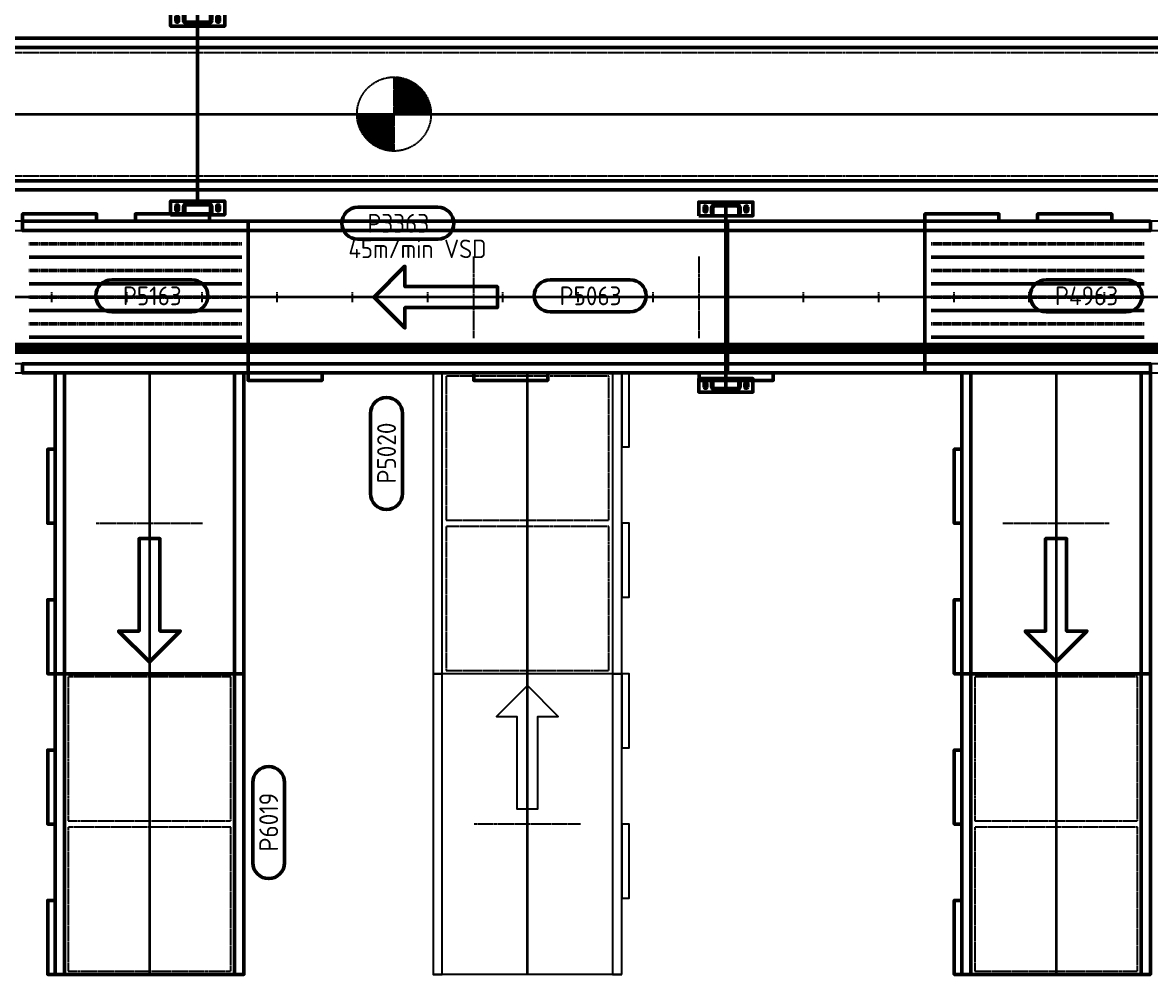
# Model space of a CAD drawing. Header units: millimetres. Extents: x 0 to 461941, y -159644 to 4828.
# Drawn here: x 214888 to 219460, y -42245 to -38386 of the extents above; entities that cross this region are included whole.
import ezdxf
from ezdxf.enums import TextEntityAlignment as Align

# ---------------------------------------------------------------- set-up
doc = ezdxf.new("R2010")
doc.units = ezdxf.units.MM
for name, pattern in [('Xref Conv Decant Empty Tote$0$AM_ISO02W050', [7.5, 6, -1.5]), ('Xref Conv Decant In$0$AM_ISO02W050', [7.5, 6, -1.5]), ('Xref Conv Decant In$0$AM_ISO08W050', [18, 12, -1.5, 3, -1.5]), ('Xref Conv Decant In$0$AM_ISO08W050x2', [9, 6, -0.75, 1.5, -0.75]), ('Xref Conv Decant In$0$CENTER', [7, 4, -1, 1, -1]), ('Xref Conv Decant Product Tote$0$AM_ISO02W050', [7.5, 6, -1.5]), ('Xref Conv Decant Product Tote$0$AM_ISO08W050', [18, 12, -1.5, 3, -1.5])]:
    doc.linetypes.add(name, pattern=pattern)
for name, color, linetype in [('AM_BOR', 4, 'Continuous'), ('Xref Conv Decant Empty Tote$0$Conv - Empty Tote', 35, 'Continuous'), ('Xref Conv Decant Empty Tote$0$Conveyor Detail', 150, 'Continuous'), ('Xref Conv Decant Empty Tote$0$P_Number2', 4, 'Continuous'), ('Xref Conv Decant In$0$Conveyor Detail', 150, 'Continuous'), ('Xref Conv Decant In$0$P_Number1', 4, 'Continuous')]:
    doc.layers.add(name, color=color, linetype=linetype)
for name, color, linetype, lineweight in [('Xref Conv Decant Empty Tote$0$Cont 2.5', 7, 'Continuous', 50), ('Xref Conv Decant Empty Tote$0$Conveyor Centreline', 2, 'Continuous', 35), ('Xref Conv Decant Empty Tote$0$Hidden', 9, 'Xref Conv Decant Empty Tote$0$AM_ISO02W050', 25), ('Xref Conv Decant Empty Tote$0$Text', 40, 'Continuous', 35), ('Xref Conv Decant In$0$Center', 7, 'Xref Conv Decant In$0$AM_ISO08W050', 50), ('Xref Conv Decant In$0$Cont 2.5', 7, 'Continuous', 50), ('Xref Conv Decant In$0$Conv Decant In Out', 5, 'Continuous', 50), ('Xref Conv Decant In$0$Conveyor Centreline', 2, 'Continuous', 35), ('Xref Conv Decant In$0$Hidden', 9, 'Xref Conv Decant In$0$AM_ISO02W050', 25), ('Xref Conv Decant In$0$Text', 40, 'Continuous', 35), ('Xref Conv Decant Product Tote$0$Cont 2.5', 7, 'Continuous', 50), ('Xref Conv Decant Product Tote$0$Conv- Product decant', 3, 'Continuous', 50), ('Xref Conv Decant Product Tote$0$Conveyor Centreline', 2, 'Continuous', 35), ('Xref Conv Decant Product Tote$0$Conveyor Speeds', 8, 'Xref Conv Decant Product Tote$0$AM_ISO08W050', 25), ('Xref Conv Decant Product Tote$0$Hidden', 9, 'Xref Conv Decant Product Tote$0$AM_ISO02W050', 25), ('Xref Conv Decant Product Tote$0$P_Number', 4, 'Continuous', 50), ('Xref Conv Decant Product Tote$0$Text', 40, 'Continuous', 35)]:
    doc.layers.add(name, color=color, linetype=linetype, lineweight=lineweight)
doc.styles.add('Xref Conv Decant Empty Tote$0$STANDARD', font='ISOCP.SHX')
doc.styles.add('Xref Conv Decant In$0$STANDARD', font='ISOCP.SHX')
doc.styles.add('Xref Conv Decant Product Tote$0$STANDARD', font='ISOCP.SHX')

# ---------------------------------------------------------------- blocks, each defined once
blk = doc.blocks.new('*U154')
blk.add_line((-307.5, 14630.4), (307.5, 14630.4))
for points in [[(-307.5, 0), (-307.5, 43891.2), (-270, 43891.2), (-270, 0)], [(270, 0), (270, 43891.2), (307.5, 43891.2), (307.5, 0)]]:
    blk.add_lwpolyline(points, close=True)
at = {"layer": 'Xref Conv Decant Empty Tote$0$Conveyor Centreline'}
blk.add_lwpolyline([(0, 0), (0, 43891.2)], dxfattribs=at)
at = {"layer": 'Xref Conv Decant Empty Tote$0$Conveyor Detail', "const_width": 45}
blk.add_lwpolyline([(207.5, 0), (207.5, 43891.2)], dxfattribs=at)
at = {"layer": 'Xref Conv Decant Empty Tote$0$Hidden'}
for p, q in [((-20, 17373.6), (20, 17373.6)), ((-20, 17068.8), (20, 17068.8)), ((-20, 16764), (20, 16764)), ((-20, 16459.2), (20, 16459.2)), ((-20, 16154.4), (20, 16154.4)), ((-20, 15849.6), (20, 15849.6)), ((-20, 15544.8), (20, 15544.8)), ((-20, 15240), (20, 15240)), ((-20, 14935.2), (20, 14935.2)), ((-20, 14630.4), (20, 14630.4)), ((-20, 14325.6), (20, 14325.6)), ((-20, 14020.8), (20, 14020.8)), ((-20, 13716), (20, 13716)), ((-20, 13411.2), (20, 13411.2)), ((-20, 13106.4), (20, 13106.4))]:
    blk.add_line(p, q, dxfattribs=at)
blk = doc.blocks.new('Xref Conv Decant Empty Tote$0$Pno2')
at = {"layer": 'Xref Conv Decant Empty Tote$0$Cont 2.5', "lineweight": 50}
blk.add_lwpolyline([(-6.47, 2.55), (6.32, 2.55, -1), (6.32, -2.54), (-6.47, -2.54, -1)], format="xyb", close=True, dxfattribs=at)
at = {"layer": 'Xref Conv Decant Empty Tote$0$Text', "color": 7, "style": 'Xref Conv Decant Empty Tote$0$STANDARD'}
blk.add_attdef('PNO', text='', height=3, dxfattribs=at).set_placement((0, 0), align=Align.MIDDLE)
blk = doc.blocks.new('*U166')
for p, q in [((0, -382.5), (0, 382.5)), ((1219.2, -382.5), (1219.2, 382.5))]:
    blk.add_line(p, q)
for points in [[(0, 345), (1219.2, 345), (1219.2, 382.5), (0, 382.5)], [(0, -382.5), (1219.2, -382.5), (1219.2, -345), (0, -345)], [(609.6, -382.5), (309.6, -382.5), (309.6, -412.5), (609.6, -412.5)], [(1219.2, -382.5), (919.2, -382.5), (919.2, -412.5), (1219.2, -412.5)]]:
    blk.add_lwpolyline(points, close=True)
at = {"layer": 'Xref Conv Decant Empty Tote$0$Conveyor Centreline'}
blk.add_lwpolyline([(0, 0), (1219.2, 0)], dxfattribs=at)
at = {"layer": 'Xref Conv Decant Empty Tote$0$Hidden'}
for points in [[(13.1, -330), (596.5, -330), (596.5, 330), (13.1, 330)], [(622.7, -330), (1206.1, -330), (1206.1, 330), (622.7, 330)]]:
    blk.add_lwpolyline(points, close=True, dxfattribs=at)
blk = doc.blocks.new('*U165')
for p, q in [((-1219.2, -382.5), (-1219.2, 382.5)), ((0, -382.5), (0, 382.5))]:
    blk.add_line(p, q)
for points in [[(0, 345), (-1219.2, 345), (-1219.2, 382.5), (0, 382.5)], [(0, -382.5), (-1219.2, -382.5), (-1219.2, -345), (0, -345)], [(-1219.2, -382.5), (-919.2, -382.5), (-919.2, -412.5), (-1219.2, -412.5)], [(-609.6, -382.5), (-309.6, -382.5), (-309.6, -412.5), (-609.6, -412.5)]]:
    blk.add_lwpolyline(points, close=True)
at = {"layer": 'Xref Conv Decant Empty Tote$0$Conveyor Centreline'}
blk.add_lwpolyline([(0, 0), (-1219.2, 0)], dxfattribs=at)
at = {"layer": 'Xref Conv Decant Empty Tote$0$Hidden'}
for p, q in [((-609.6, -215.5), (-609.6, 215.5)), ((0, -215.5), (0, 215.5))]:
    blk.add_line(p, q, dxfattribs=at)
blk = doc.blocks.new('*U145')
at = {"color": 0, "linetype": 'Continuous'}
blk.add_lwpolyline([(0, 0), (125, 125), (125, 42.5), (500, 42.5), (500, -42.5), (125, -42.5), (125, -125)], close=True, dxfattribs=at)
blk = doc.blocks.new('Xref Conv Decant Empty Tote')
at = {"layer": 'Xref Conv Decant Empty Tote$0$Conv - Empty Tote', "xscale": -1, "rotation": 90}
for name, p in [('*U154', (232378.2, -39499.1)), ('*U165', (216934.3, -42245)), ('*U145', (216934.3, -41073.7))]:
    blk.add_blockref(name, p, dxfattribs=at)
at = {"layer": 'Xref Conv Decant Empty Tote$0$Conv - Empty Tote', "rotation": 90}
blk.add_blockref('*U166', (216934.3, -41025.8), dxfattribs=at)
at = {"layer": 'Xref Conv Decant Empty Tote$0$P_Number2', "xscale": 25.4, "yscale": 25.4, "zscale": 25.4, "rotation": 90}
blk.add_blockref('Xref Conv Decant Empty Tote$0$Pno2', (216363.2, -40131.2), dxfattribs=at).add_auto_attribs({'PNO': 'P5020'})
blk = doc.blocks.new('*U300')
for points in [[(0, 307.5), (27043.3, 307.5), (27043.3, 270), (0, 270)], [(0, -270), (27043.3, -270), (27043.3, -307.5), (0, -307.5)]]:
    blk.add_lwpolyline(points, close=True)
at = {"layer": 'Xref Conv Decant Product Tote$0$Conveyor Centreline'}
blk.add_lwpolyline([(0, 0), (27043.3, 0)], dxfattribs=at)
at = {"layer": 'Xref Conv Decant Product Tote$0$Hidden'}
for p, q in [((17.5, 250), (27025.8, 250)), ((17.5, -250), (27025.8, -250))]:
    blk.add_line(p, q, dxfattribs=at)
at = {"layer": 'Xref Conv Decant Product Tote$0$Hidden', "const_width": 150}
for points in [[(21682.6, 75, -0.414214), (21757.6, 0, -0.414213)], [(21682.6, -75, -0.414214), (21607.6, 0, -0.414213)]]:
    blk.add_lwpolyline(points, format="xyb", dxfattribs=at)
at = {"layer": 'Xref Conv Decant Product Tote$0$Hidden'}
for points in [[(21682.6, 150), (21682.6, 0)], [(21682.6, 0), (21532.6, 0)], [(21832.6, 0), (21682.6, 0)], [(21682.6, 0), (21682.6, -150)]]:
    blk.add_lwpolyline(points, dxfattribs=at)
blk.add_circle((21682.6, 0), 150, dxfattribs=at)
blk = doc.blocks.new('Xref Conv Decant Product Tote$0$Pno2')
at = {"layer": 'Xref Conv Decant Product Tote$0$Cont 2.5', "lineweight": 50}
blk.add_lwpolyline([(-6.47, 2.55), (6.32, 2.55, -1), (6.32, -2.54), (-6.47, -2.54, -1)], format="xyb", close=True, dxfattribs=at)
at = {"layer": 'Xref Conv Decant Product Tote$0$Text', "color": 7, "style": 'Xref Conv Decant Product Tote$0$STANDARD'}
blk.add_attdef('PNO', text='', height=3, dxfattribs=at).set_placement((0, 0), align=Align.MIDDLE)
blk = doc.blocks.new('Xref Conv Decant Product Tote$0$SLOT BPLATE')
blk.add_lwpolyline([(-5.5, -7, 1), (5.5, -7), (5.5, 7, 1), (-5.5, 7)], format="xyb", close=True)
blk = doc.blocks.new('Xref Conv Decant Product Tote$0$BASE PLATE - TV')
blk.add_lwpolyline([(-110, 42.5), (110, 42.5), (110, -12.5), (-110, -12.5)], close=True)
blk.add_blockref('Xref Conv Decant Product Tote$0$SLOT BPLATE', (-83, 15))
at = {"xscale": -1}
blk.add_blockref('Xref Conv Decant Product Tote$0$SLOT BPLATE', (83, 15), dxfattribs=at)
blk = doc.blocks.new('Xref Conv Decant Product Tote$0$CHANNEL 115W- TV')
blk.add_lwpolyline([(57.5, 12.5, -0.414214), (45, 0), (-45, 0, -0.414214), (-57.5, 12.5), (-57.5, 35), (-52.5, 35), (-52.5, 12.5, 0.414214), (-45, 5), (45, 5, 0.414214), (52.5, 12.5), (52.5, 35), (57.5, 35)], format="xyb", close=True)
at = {"layer": 'Xref Conv Decant Product Tote$0$Hidden'}
for p, q in [((-27.5, 5), (-27.5, 0)), ((27.5, 5), (27.5, 0))]:
    blk.add_line(p, q, dxfattribs=at)
blk = doc.blocks.new('Xref Conv Decant Product Tote$0$STAND WMNT - TV')
for name, p in [('Xref Conv Decant Product Tote$0$BASE PLATE - TV', (0, 2.5)), ('Xref Conv Decant Product Tote$0$CHANNEL 115W- TV', (0, 0))]:
    blk.add_blockref(name, p)
blk = doc.blocks.new('*U382')
blk.add_line((5, 0), (745, 0))
at = {"rotation": 270}
blk.add_blockref('Xref Conv Decant Product Tote$0$STAND WMNT - TV', (0, 0), dxfattribs=at)
at = {"xscale": -1, "rotation": 90}
blk.add_blockref('Xref Conv Decant Product Tote$0$STAND WMNT - TV', (750, 0), dxfattribs=at)
blk = doc.blocks.new('Xref Conv Decant Product Tote$0$A$C3C53791A')
blk.add_line((110, 775), (110, 45))
at = {"rotation": 90}
blk.add_blockref('*U382', (110, 775), dxfattribs=at)
at = {"xscale": -1, "rotation": 180}
blk.add_blockref('Xref Conv Decant Product Tote$0$STAND WMNT - TV', (110, 45), dxfattribs=at)
blk = doc.blocks.new('Xref Conv Decant Product Tote')
at = {"layer": 'Xref Conv Decant Product Tote$0$Conv- Product decant'}
for name, p in [('Xref Conv Decant Product Tote$0$A$C3C53791A', (215487.5, -39165.1)), ('*U300', (194710.8, -38757.1))]:
    blk.add_blockref(name, p, dxfattribs=at)
at = {"layer": 'Xref Conv Decant Product Tote$0$P_Number', "xscale": 25.4, "yscale": 25.4, "zscale": 25.4}
blk.add_blockref('Xref Conv Decant Product Tote$0$Pno2', (216410.9, -39199.9), dxfattribs=at).add_auto_attribs({'PNO': 'P3363'})
at = {"layer": 'Xref Conv Decant Product Tote$0$Conveyor Speeds', "insert": (216208.6, -39266), "char_height": 75, "attachment_point": 1, "style": 'Xref Conv Decant Product Tote$0$STANDARD'}
blk.add_mtext_dynamic_manual_height_columns('45m/min VSD', width=1630.752, gutter_width=11.4, heights=[0], dxfattribs=at)
blk = doc.blocks.new('*U424')
at = {"linetype": 'Xref Conv Decant In$0$CENTER'}
for p, q in [((-216, 25.4), (-216, 889)), ((-108, 25.4), (-108, 889)), ((0, 25.4), (0, 889)), ((108, 25.4), (108, 889)), ((216, 25.4), (216, 889))]:
    blk.add_line(p, q, dxfattribs=at)
for points in [[(-307.5, 914.4), (-307.5, 614.4), (-337.5, 614.4), (-337.5, 914.4)], [(-307.5, 0), (-307.5, 914.4), (-270, 914.4), (-270, 0)], [(307.5, 0), (307.5, 914.4), (270, 914.4), (270, 0)], [(-307.5, 457.2), (-307.5, 157.2), (-337.5, 157.2), (-337.5, 457.2)]]:
    blk.add_lwpolyline(points, close=True)
at = {"layer": 'Xref Conv Decant In$0$Conveyor Centreline', "linetype": 'Xref Conv Decant In$0$CENTER'}
blk.add_line((0, 0), (0, 914.4), dxfattribs=at)
at = {"layer": 'Xref Conv Decant In$0$Conveyor Detail', "const_width": 15}
for points in [[(-162, 889), (-162, 25.4)], [(-54, 889), (-54, 25.4)], [(54, 889), (54, 25.4)], [(162, 889), (162, 25.4)]]:
    blk.add_lwpolyline(points, dxfattribs=at)
blk = doc.blocks.new('*U421')
at = {"color": 0, "linetype": 'Continuous'}
blk.add_lwpolyline([(0, 0), (125, 125), (125, 42.5), (500, 42.5), (500, -42.5), (125, -42.5), (125, -125)], close=True, dxfattribs=at)
blk = doc.blocks.new('*U428')
for p, q in [((-2743.2, -307.5), (-2743.2, 307.5)), ((0, -307.5), (0, 307.5))]:
    blk.add_line(p, q)
for points in [[(0, 270), (-2743.2, 270), (-2743.2, 307.5), (0, 307.5)], [(0, -307.5), (-2743.2, -307.5), (-2743.2, -270), (0, -270)], [(-2743.2, -307.5), (-2443.2, -307.5), (-2443.2, -337.5), (-2743.2, -337.5)], [(-1828.8, -307.5), (-1528.8, -307.5), (-1528.8, -337.5), (-1828.8, -337.5)], [(-914.4, -307.5), (-614.4, -307.5), (-614.4, -337.5), (-914.4, -337.5)]]:
    blk.add_lwpolyline(points, close=True)
at = {"layer": 'Xref Conv Decant In$0$Conveyor Centreline'}
blk.add_lwpolyline([(0, 0), (-2743.2, 0)], dxfattribs=at)
at = {"layer": 'Xref Conv Decant In$0$Hidden'}
for p, q in [((-1828.8, -166), (-1828.8, 166)), ((-914.4, -166), (-914.4, 166)), ((0, -166), (0, 166))]:
    blk.add_line(p, q, dxfattribs=at)
blk = doc.blocks.new('Xref Conv Decant In$0$Pno2')
at = {"layer": 'Xref Conv Decant In$0$Cont 2.5', "lineweight": 50}
blk.add_lwpolyline([(-6.47, 2.55), (6.32, 2.55, -1), (6.32, -2.54), (-6.47, -2.54, -1)], format="xyb", close=True, dxfattribs=at)
at = {"layer": 'Xref Conv Decant In$0$Text', "color": 7, "style": 'Xref Conv Decant In$0$STANDARD'}
blk.add_attdef('PNO', text='', height=3, dxfattribs=at).set_placement((0, 0), align=Align.MIDDLE)
blk = doc.blocks.new('*U437')
for p, q in [((0, -382.5), (0, 382.5)), ((1219.2, -382.5), (1219.2, 382.5))]:
    blk.add_line(p, q)
for points in [[(0, 345), (1219.2, 345), (1219.2, 382.5), (0, 382.5)], [(0, -382.5), (1219.2, -382.5), (1219.2, -345), (0, -345)], [(609.6, -382.5), (309.6, -382.5), (309.6, -412.5), (609.6, -412.5)], [(1219.2, -382.5), (919.2, -382.5), (919.2, -412.5), (1219.2, -412.5)]]:
    blk.add_lwpolyline(points, close=True)
at = {"layer": 'Xref Conv Decant In$0$Conveyor Centreline'}
blk.add_lwpolyline([(0, 0), (1219.2, 0)], dxfattribs=at)
at = {"layer": 'Xref Conv Decant In$0$Hidden'}
for points in [[(13.1, -330), (596.5, -330), (596.5, 330), (13.1, 330)], [(622.7, -330), (1206.1, -330), (1206.1, 330), (622.7, 330)]]:
    blk.add_lwpolyline(points, close=True, dxfattribs=at)
blk = doc.blocks.new('*U423')
for p, q in [((-1219.2, -382.5), (-1219.2, 382.5)), ((0, -382.5), (0, 382.5))]:
    blk.add_line(p, q)
for points in [[(0, 345), (-1219.2, 345), (-1219.2, 382.5), (0, 382.5)], [(0, -382.5), (-1219.2, -382.5), (-1219.2, -345), (0, -345)], [(-1219.2, -382.5), (-919.2, -382.5), (-919.2, -412.5), (-1219.2, -412.5)], [(-609.6, -382.5), (-309.6, -382.5), (-309.6, -412.5), (-609.6, -412.5)]]:
    blk.add_lwpolyline(points, close=True)
at = {"layer": 'Xref Conv Decant In$0$Conveyor Centreline'}
blk.add_lwpolyline([(0, 0), (-1219.2, 0)], dxfattribs=at)
at = {"layer": 'Xref Conv Decant In$0$Hidden'}
for p, q in [((-609.6, -215.5), (-609.6, 215.5)), ((0, -215.5), (0, 215.5))]:
    blk.add_line(p, q, dxfattribs=at)
blk = doc.blocks.new('Xref Conv Decant In$0$SLOT BPLATE')
blk.add_lwpolyline([(-5.5, -7, 1), (5.5, -7), (5.5, 7, 1), (-5.5, 7)], format="xyb", close=True)
at = {"layer": 'Xref Conv Decant In$0$Center', "linetype": 'Xref Conv Decant In$0$AM_ISO08W050x2', "lineweight": 50}
blk.add_line((-10, 0), (10, 0), dxfattribs=at)
at = {"layer": 'Xref Conv Decant In$0$Center', "lineweight": 50}
blk.add_line((0, 15.5), (0, -15.5), dxfattribs=at)
blk = doc.blocks.new('Xref Conv Decant In$0$BASE PLATE - TV')
blk.add_lwpolyline([(-110, 42.5), (110, 42.5), (110, -12.5), (-110, -12.5)], close=True)
blk.add_blockref('Xref Conv Decant In$0$SLOT BPLATE', (-83, 15))
at = {"xscale": -1}
blk.add_blockref('Xref Conv Decant In$0$SLOT BPLATE', (83, 15), dxfattribs=at)
blk = doc.blocks.new('Xref Conv Decant In$0$CHANNEL 115W- TV')
blk.add_lwpolyline([(57.5, 12.5, -0.414214), (45, 0), (-45, 0, -0.414214), (-57.5, 12.5), (-57.5, 35), (-52.5, 35), (-52.5, 12.5, 0.414214), (-45, 5), (45, 5, 0.414214), (52.5, 12.5), (52.5, 35), (57.5, 35)], format="xyb", close=True)
at = {"layer": 'Xref Conv Decant In$0$Center', "linetype": 'Xref Conv Decant In$0$AM_ISO08W050x2', "lineweight": 50}
blk.add_line((0, 8), (0, -3), dxfattribs=at)
at = {"layer": 'Xref Conv Decant In$0$Hidden'}
for p, q in [((-27.5, 5), (-27.5, 0)), ((27.5, 5), (27.5, 0))]:
    blk.add_line(p, q, dxfattribs=at)
blk = doc.blocks.new('Xref Conv Decant In$0$STAND WMNT - TV')
for name, p in [('Xref Conv Decant In$0$BASE PLATE - TV', (0, 2.5)), ('Xref Conv Decant In$0$CHANNEL 115W- TV', (0, 0))]:
    blk.add_blockref(name, p)
blk = doc.blocks.new('*U474')
blk.add_line((5, 0), (745, 0))
at = {"rotation": 270}
blk.add_blockref('Xref Conv Decant In$0$STAND WMNT - TV', (0, 0), dxfattribs=at)
at = {"xscale": -1, "rotation": 90}
blk.add_blockref('Xref Conv Decant In$0$STAND WMNT - TV', (750, 0), dxfattribs=at)
blk = doc.blocks.new('Xref Conv Decant In')
at = {"layer": 'Xref Conv Decant In$0$Conv Decant In Out'}
for name, p, rotation in [('*U474', (217738.6, -39874.1), 90), ('*U437', (215402.3, -41025.8), 270), ('*U437', (219077.3, -41025.8), 270)]:
    blk.add_blockref(name, p, dxfattribs=dict(at, rotation=rotation))
at = {"layer": 'Xref Conv Decant In$0$Conv Decant In Out', "xscale": -1}
for name, p, rotation in [('*U424', (215802.2, -39499.1), 90), ('*U424', (219459.8, -39499.1), 90), ('*U421', (216312.5, -39499.1), 180), ('*U423', (215402.3, -39806.6), 270), ('*U423', (219077.3, -39806.6), 270), ('*U421', (215402.3, -40977.9), 270), ('*U421', (219077.3, -40977.9), 270)]:
    blk.add_blockref(name, p, dxfattribs=dict(at, rotation=rotation))
at = {"layer": 'Xref Conv Decant In$0$Conv Decant In Out'}
blk.add_blockref('*U428', (218545.4, -39499.1), dxfattribs=at)
at = {"layer": 'Xref Conv Decant In$0$P_Number1', "xscale": 25.4, "yscale": 25.4, "zscale": 25.4}
for p, values in [((215414, -39493.9), {'PNO': 'P5163'}), ((217190.3, -39493.9), {'PNO': 'P5063'}), ((219200.9, -39493.9), {'PNO': 'P4963'})]:
    blk.add_blockref('Xref Conv Decant In$0$Pno2', p, dxfattribs=at).add_auto_attribs(values)
at = {"layer": 'Xref Conv Decant In$0$P_Number1', "xscale": 25.4, "yscale": 25.4, "zscale": 25.4, "rotation": 90}
blk.add_blockref('Xref Conv Decant In$0$Pno2', (215885.6, -41627.6), dxfattribs=at).add_auto_attribs({'PNO': 'P6019'})

msp = doc.modelspace()

# ---------------------------------------------------------------- block references
for name in ['Xref Conv Decant Empty Tote', 'Xref Conv Decant Product Tote']:
    msp.add_blockref(name, (0, 0))
at = {"layer": 'AM_BOR'}
for name in ['Xref Conv Decant Product Tote', 'Xref Conv Decant In']:
    msp.add_blockref(name, (0, 0), dxfattribs=at)

doc.saveas('drawing.dxf')
